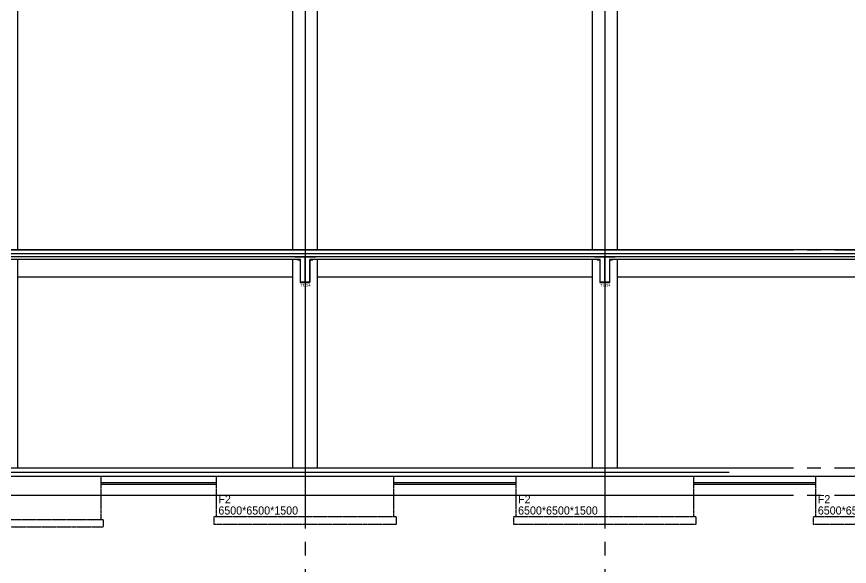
# Model space of a CAD drawing. Extents: x 152195838 to 323921156, y 365159662 to 730681027.
# Drawn here: x 161617922 to 161648482, y 365190452 to 365210620 of the extents above; entities that cross this region are included whole.
import ezdxf
from ezdxf.enums import TextEntityAlignment as Align
from ezdxf.xclip import XClip

# ---------------------------------------------------------------- set-up
doc = ezdxf.new("R2010")
doc.units = 0
doc.header["$MEASUREMENT"] = 0
doc.header["$XCLIPFRAME"] = 0
doc.linetypes.add('CEN', pattern=[63, 60, -1, 1, -1])
doc.linetypes.add('HIDDENX2', pattern=[0.75, 0.5, -0.25])
doc.layers.get('Defpoints').update_dxf_attribs({"linetype": 'CONTINUOUS'})
for name, color, linetype in [('4A.TEC CEN', 1, 'CEN'), ('4A.TEC 단열재', 252, 'CONTINUOUS'), ('4A.TEC 마감선 1', 6, 'CONTINUOUS'), ('4A.TEC 벽체 1', 2, 'CONTINUOUS'), ('ELE', 4, 'CONTINUOUS'), ('k-BESTO', 4, 'CONTINUOUS'), ('text', 3, 'CONTINUOUS'), ('㈜SE&C 기둥', 2, 'CONTINUOUS'), ('㈜SE&C 벽체 1', 2, 'CONTINUOUS'), ('㈜SE&C 벽체 4', 7, 'CONTINUOUS')]:
    doc.layers.add(name, color=color, linetype=linetype)
doc.layers.add('DEFPOINT', color=135, linetype='CONTINUOUS', plot=False)
doc.styles.add('돋움', font='')
doc.styles.get('돋움').set_extended_font_data('돋움')

# ---------------------------------------------------------------- blocks, each defined once
blk = doc.blocks.new('A$Cc40f49f7')
at = {"layer": 'Defpoints'}
for p, q in [((0, 1175), (760, 1175)), ((380, 225), (380, 1175))]:
    blk.add_line(p, q, dxfattribs=at)
at = {"layer": 'k-BESTO'}
for p, q in [((100, 1075), (100, 1065)), ((210, 1075), (100, 1075)), ((100, 1075), (100, 1075)), ((100, 1065), (200, 1065)), ((200, 1065), (200, 225)), ((210, 235), (210, 1075)), ((660, 1075), (550, 1075)), ((550, 1075), (550, 235)), ((560, 225), (560, 1065)), ((560, 1065), (660, 1065)), ((660, 1065), (660, 1075)), ((200, 225), (560, 225)), ((550, 235), (210, 235))]:
    blk.add_line(p, q, dxfattribs=at)
at = {"layer": 'DEFPOINT', "linetype": 'ByBlock', "style": '돋움'}
blk.add_text('TUG4', height=100, dxfattribs=at).set_placement((215, 124), align=Align.MIDDLE_LEFT)
blk = doc.blocks.new('zw$280B')
at = {"layer": '4A.TEC 단열재'}
blk.add_line((111800, 7850, -1667), (250, 7850, -1667), dxfattribs=at)
at = {"layer": '4A.TEC 마감선 1'}
blk.add_line((111800, 8000, -1667), (250, 8000, -1667), dxfattribs=at)
at = {"layer": '㈜SE&C 기둥', "color": 8, "ltscale": 0.5, "elevation": -1667}
for points in [[(13950, 7650), (13950, 0)], [(24050, 0), (24050, 7650)], [(24950, 7650), (24950, 0)], [(35050, 0), (35050, 7650)], [(35950, 7650), (35950, 0)]]:
    blk.add_lwpolyline(points, dxfattribs=at)
at = {"layer": '㈜SE&C 벽체 1'}
for p, q in [((112200, 7750, -1667), (50, 7750, -1667)), ((24330, 7650, -1667), (13670, 7650, -1667)), ((35330, 7650, -1667), (24670, 7650, -1667)), ((46330, 7650, -1667), (35670, 7650, -1667))]:
    blk.add_line(p, q, dxfattribs=at)
at = {"layer": '㈜SE&C 벽체 4'}
for p, q in [((24050, 7000, -1667), (13950, 7000, -1667)), ((35050, 7000, -1667), (24950, 7000, -1667)), ((46050, 7000, -1667), (35950, 7000, -1667))]:
    blk.add_line(p, q, dxfattribs=at)
at = {"layer": 'ELE'}
for p in [(24120, 6575, -1667), (35120, 6575, -1667)]:
    blk.add_blockref('A$Cc40f49f7', p, dxfattribs=at)
blk = doc.blocks.new('zw$1B78')
at = {"layer": '㈜SE&C 기둥', "color": 8, "ltscale": 0.5, "elevation": -1667}
for points in [[(13950, 9900), (13950, 0)], [(24050, 0), (24050, 9900)], [(24950, 9900), (24950, 0)], [(35050, 0), (35050, 9900)], [(35950, 9900), (35950, 0)]]:
    blk.add_lwpolyline(points, dxfattribs=at)
blk = doc.blocks.new('A$C81c9b9fe')
at = {"layer": '㈜SE&C 벽체 4', "linetype": 'HIDDENX2', "flags": 128}
for points in [[(6950, 2260), (6950, 760), (450, 760), (450, 2260), (6950, 2260)], [(450, 760), (350, 760), (350, 500), (7050, 500), (7050, 760), (6950, 760)]]:
    blk.add_lwpolyline(points, dxfattribs=at)
at = {"layer": 'DEFPOINT', "linetype": 'ByBlock', "style": '돋움'}
for s, p in [('F2', (518, 1412)), ('6500*6500*1500', (518, 998))]:
    blk.add_text(s, height=300, dxfattribs=at).set_placement(p, align=Align.MIDDLE_LEFT)
blk = doc.blocks.new('zw$F2B6')
at = {"layer": '㈜SE&C 벽체 4', "linetype": 'HIDDENX2', "flags": 128}
for points in [[(7100, 1860), (7100, 260), (100, 260), (100, 1860), (7100, 1860)], [(100, 260), (0, 260), (0, 0), (7200, 0), (7200, 260), (7100, 260)]]:
    blk.add_lwpolyline(points, dxfattribs=at)
at = {"layer": 'DEFPOINT', "linetype": 'ByBlock', "style": '돋움'}
for s, p in [('F1', (168, 912)), ('7000*7000*1600', (168, 498))]:
    blk.add_text(s, height=300, dxfattribs=at).set_placement(p, align=Align.MIDDLE_LEFT)

msp = doc.modelspace()

# ---------------------------------------------------------------- linework, layer by layer
at = {"layer": '4A.TEC CEN', "color": 8, "ltscale": 500}
for p, q in [((161553434.11, 365202063.33), (161784798.99, 365202063.33)), ((161553434.11, 365194063.33), (161784798.99, 365194063.33)), ((161553434.11, 365193063.33), (161784798.99, 365193063.33))]:
    msp.add_line(p, q, dxfattribs=at)
at = {"layer": '4A.TEC CEN', "color": 8, "ltscale": 500, "flags": 128}
for points in [[(161628506.94, 365253346.04), (161628506.94, 365183761.87)], [(161639506.94, 365253346.04), (161639506.94, 365183761.87)]]:
    msp.add_lwpolyline(points, dxfattribs=at)
at = {"layer": '4A.TEC 단열재'}
msp.add_lwpolyline([(161604106.94, 365193913.33), (161644066.94, 365193913.33)], dxfattribs=at)
at = {"layer": '4A.TEC 마감선 1'}
msp.add_lwpolyline([(161604106.94, 365194063.33), (161644066.94, 365194063.33)], dxfattribs=at)
at = {"layer": '4A.TEC 벽체 1'}
msp.add_lwpolyline([(161604106.94, 365193763.33), (161694206.94, 365193763.33)], dxfattribs=at)
at = {"layer": '㈜SE&C 벽체 1'}
for p, q in [((161625256.94, 365193513.33), (161621006.94, 365193513.33)), ((161636256.94, 365193513.33), (161631756.94, 365193513.33)), ((161647256.94, 365193513.33), (161642756.94, 365193513.33))]:
    msp.add_line(p, q, dxfattribs=at)
at = {"layer": '㈜SE&C 벽체 4'}
for p, q in [((161625256.94, 365193453.33), (161621006.94, 365193453.33)), ((161636256.94, 365193453.33), (161631756.94, 365193453.33)), ((161647256.94, 365193453.33), (161642756.94, 365193453.33))]:
    msp.add_line(p, q, dxfattribs=at)

# ---------------------------------------------------------------- block references
at = {"layer": 'ELE'}
for name, p in [('zw$F2B6', (161613906.94, 365191903.33)), ('A$C81c9b9fe', (161624806.94, 365191503.33)), ('A$C81c9b9fe', (161635806.94, 365191503.33)), ('A$C81c9b9fe', (161646806.94, 365191503.33))]:
    msp.add_blockref(name, p, dxfattribs=at)
at = {"layer": 'text'}
ref = msp.add_blockref('zw$1B78', (161604006.94, 365202063.33, 1666.67), dxfattribs=at)
XClip(ref).set_block_clipping_path([(-50572.828564316, -0.000000596), (57949.999999702, 10049.999999404)])
msp.add_blockref('zw$280B', (161604006.94, 365194063.33, 1666.67), dxfattribs=at)

doc.saveas('drawing.dxf')
